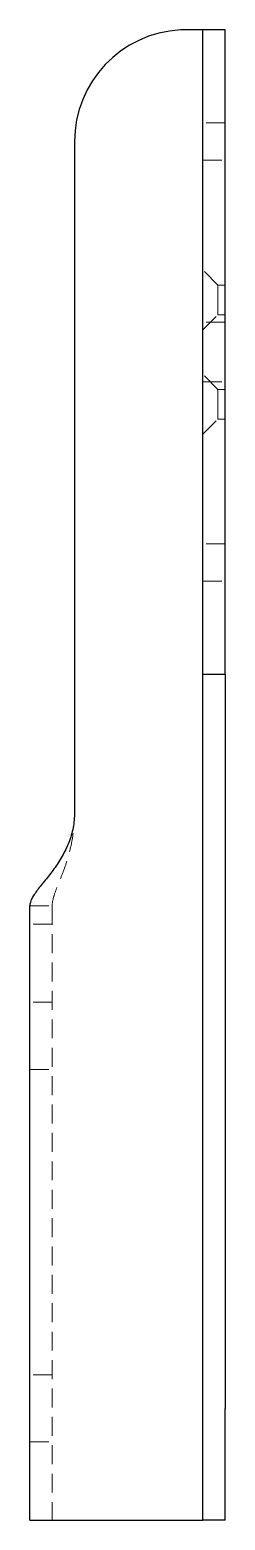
# Model space of a CAD drawing. Header units: millimetres. Extents: x 55 to 230, y 7 to 165.
# Drawn here: x 216.4 to 229.6, y 7 to 107 of the extents above.
import ezdxf

# ---------------------------------------------------------------- set-up
doc = ezdxf.new("R2010")
doc.units = ezdxf.units.MM
doc.linetypes.add('HIDDEN', pattern=[1.905, 1.27, -0.635])

msp = doc.modelspace()

# ---------------------------------------------------------------- linework, layer by layer
at = {"color": 7, "linetype": 'Continuous', "lineweight": 25}
for p, q in [((228.053, 106.987), (226.824, 106.987)), ((228.053, 99.488), (228.053, 106.987)), ((229.553, 106.987), (228.053, 106.987)), ((229.553, 99.488), (229.553, 106.987)), ((219.447, 99.488), (219.447, 54.494)), ((228.053, 71.242), (228.053, 99.488)), ((229.553, 71.242), (229.553, 99.488)), ((228.053, 63.743), (228.053, 71.242)), ((229.553, 63.743), (229.553, 71.242)), ((229.553, 63.743), (228.053, 63.743)), ((228.053, 56.244), (228.053, 63.743)), ((229.553, 63.743), (229.553, 56.244)), ((228.053, 14.499), (228.053, 56.244)), ((229.553, 56.244), (229.553, 14.499)), ((216.447, 7), (216.447, 48.219)), ((228.053, 7), (228.053, 14.499)), ((229.553, 7), (229.553, 14.499)), ((216.447, 7), (219.447, 7)), ((219.447, 7), (226.553, 7)), ((226.553, 7), (228.053, 7)), ((229.553, 7), (228.053, 7))]:
    msp.add_line(p, q, dxfattribs=at)
at = {"color": 7, "linetype": 'HIDDEN', "lineweight": 18}
for p, q in [((229.553, 100.738), (228.053, 100.738)), ((228.053, 98.239), (229.553, 98.239)), ((229.053, 89.865), (228.053, 90.864)), ((229.053, 88.865), (229.053, 89.865)), ((229.553, 89.865), (229.053, 89.865)), ((229.053, 87.865), (229.053, 88.865)), ((228.053, 86.865), (229.053, 87.865)), ((229.553, 87.365), (228.053, 87.365)), ((229.053, 87.865), (229.553, 87.865)), ((229.053, 82.865), (228.053, 83.865)), ((228.053, 83.365), (229.553, 83.365)), ((229.053, 81.866), (229.053, 82.865)), ((229.553, 82.865), (229.053, 82.865)), ((229.053, 80.866), (229.053, 81.866)), ((228.053, 79.866), (229.053, 80.866)), ((229.053, 80.866), (229.553, 80.866)), ((229.553, 72.492), (228.053, 72.492)), ((228.053, 69.992), (229.553, 69.992)), ((216.447, 48.219), (217.947, 48.219)), ((217.947, 48.219), (217.947, 7)), ((217.947, 46.995), (216.447, 46.995)), ((217.947, 41.746), (216.447, 41.746)), ((216.447, 37.246), (217.947, 37.246)), ((217.947, 16.749), (216.447, 16.749)), ((216.447, 12.249), (217.947, 12.249))]:
    msp.add_line(p, q, dxfattribs=at)
at = {"color": 7, "linetype": 'Continuous', "lineweight": 25}
msp.add_arc((226.946, 99.488), 7.499, 93.00306, 180, dxfattribs=at)
for points, knots in [([(226.824, 106.987), (226.78, 106.987), (226.735, 106.987), (226.69, 106.985), (226.667, 106.984), (226.644, 106.983), (226.622, 106.982), (226.599, 106.98), (226.576, 106.979), (226.553, 106.977)], [0, 0, 0, 0, 0.0001358256, 0.0001358256, 0.0001358256, 0.0002042765, 0.0002042765, 0.0002042765, 0.0002728947, 0.0002728947, 0.0002728947, 0.0002728947]), ([(219.447, 54.494), (219.447, 54.146), (219.414, 53.802), (219.284, 53.125), (219.187, 52.788), (218.937, 52.146), (218.786, 51.839), (218.447, 51.245), (218.258, 50.959), (217.875, 50.427), (217.677, 50.18), (217.39, 49.826), (217.296, 49.71), (217.12, 49.488), (217.036, 49.381), (216.882, 49.174), (216.812, 49.074), (216.685, 48.881), (216.63, 48.789), (216.497, 48.527), (216.447, 48.368), (216.447, 48.219)], [0, 0, 0, 0, 0.125, 0.125, 0.25, 0.25, 0.375, 0.375, 0.5, 0.5, 0.625, 0.625, 0.6875, 0.6875, 0.75, 0.75, 0.8125, 0.8125, 0.875, 0.875, 1, 1, 1, 1])]:
    msp.add_open_spline(points, degree=3, knots=knots, dxfattribs=at)
at = {"color": 7, "linetype": 'HIDDEN', "lineweight": 18}
msp.add_open_spline([(227.096, 106.987), (226.917, 106.987), (226.735, 106.984), (226.553, 106.977)], degree=3, dxfattribs=at)
msp.add_open_spline([(217.947, 48.219), (217.947, 48.419), (217.991, 48.628), (218.127, 49.082), (218.217, 49.32), (218.411, 49.81), (218.517, 50.065), (218.72, 50.586), (218.816, 50.851), (218.99, 51.389), (219.069, 51.663), (219.207, 52.219), (219.265, 52.501), (219.402, 53.349), (219.447, 53.919), (219.447, 54.494)], degree=3, knots=[0, 0, 0, 0, 0.125, 0.125, 0.25, 0.25, 0.375, 0.375, 0.5, 0.5, 0.625, 0.625, 0.75, 0.75, 1, 1, 1, 1], dxfattribs=at)

doc.saveas('drawing.dxf')
